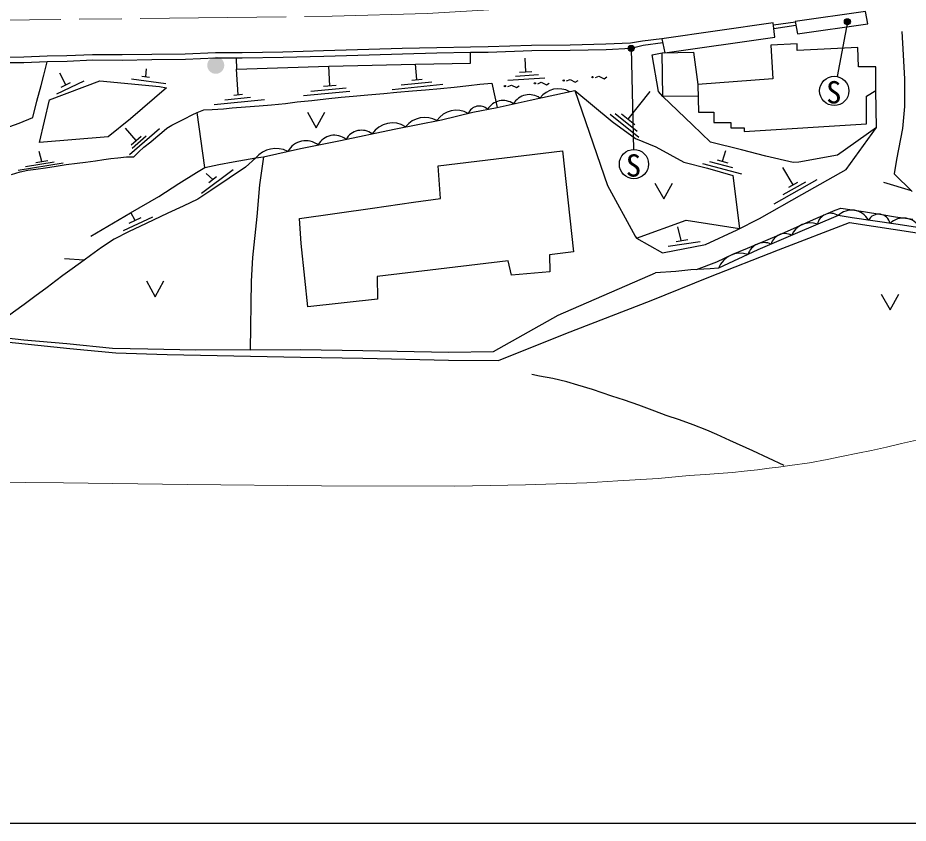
# Model space of a CAD drawing. Units: millimetres at full size, sheet at 1:1000; details may follow other scales. Extents: x 40000 to 680000, y 20000 to 380000.
# Drawn here: x 274200 to 347316, y 205000 to 271157 of the extents above; entities that cross this region are included whole.
import ezdxf
from ezdxf.enums import TextEntityAlignment as Align

# ---------------------------------------------------------------- set-up
doc = ezdxf.new("R2010")
doc.units = ezdxf.units.MM
doc.header["$LTSCALE"] = 1000
doc.linetypes.add('CHAIN', pattern=[18.5, 12, -1.5, 3.5, -1.5])
for name, color, linetype, lineweight in [('M-BGD', 7, 'Continuous', 25), ('M-BGD-EXST', 7, 'Continuous', 25), ('M-BMK', 2, 'CHAIN', 13), ('M-STR-HTXT', 7, 'Continuous', 13), ('M-TTL-BAND', 7, 'Continuous', 25)]:
    doc.layers.add(name, color=color, linetype=linetype, lineweight=lineweight)
doc.styles.add('ＭＳ ゴシック', font='')
doc.styles.get('ＭＳ ゴシック').set_extended_font_data('MS Gothic')

msp = doc.modelspace()

# ---------------------------------------------------------------- hatches: boundary and pattern name
at = {"layer": 'M-BGD'}
msp.add_hatch(color=256, dxfattribs=at).paths.add_polyline_path([(289755, 267255, 1), (291155, 267255, 1)])
at = {"layer": 'M-BGD-EXST'}
for points in [[(342110, 270715, 1), (342549, 270954, 0.41421), (342210, 271054, 0.41421)], [(324348, 268519, 1), (324787, 268758, 0.41421), (324448, 268858, 0.41421)]]:
    msp.add_hatch(color=256, dxfattribs=at).paths.add_polyline_path(points)

# ---------------------------------------------------------------- linework, layer by layer
at = {"layer": 'M-BGD'}
for p, q in [((336248, 270567), (338050, 270835)), ((336286, 270269), (338100, 270539)), ((315911, 266726), (315850, 267836)), ((284707, 266330), (284755, 266959)), ((292293, 264836), (292171, 266926)), ((299826, 265578), (299733, 267197)), ((306978, 266078), (306866, 267361)), ((278151, 265652), (277640, 266621)), ((284387, 266374), (285027, 266285)), ((314447, 266037), (317477, 266219)), ((315079, 266375), (316965, 266489)), ((315401, 266695), (316421, 266756)), ((277400, 264900), (279646, 265985)), ((277769, 265467), (278533, 265837)), ((283537, 266139), (286343, 265749)), ((299297, 265530), (300354, 265625)), ((304947, 265266), (309107, 265694)), ((305670, 265642), (308212, 265904)), ((306556, 266035), (307400, 266122)), ((291937, 264801), (292650, 264872)), ((297668, 264782), (301465, 265122)), ((298274, 265137), (301162, 265396)), ((324320, 262830), (326134, 265097)), ((290328, 264038), (294460, 264448)), ((291210, 264427), (293321, 264637)), ((289568, 258873), (288922, 263381)), ((322836, 263245), (325206, 261359)), ((323249, 263299), (325072, 261849)), ((323769, 263269), (324872, 262392)), ((283927, 261068), (283037, 262085)), ((283373, 259917), (285831, 262075)), ((283522, 260711), (284332, 261424)), ((283604, 260453), (284752, 261460)), ((276174, 259359), (275966, 260181)), ((332072, 259373), (332353, 260254)), ((274242, 258646), (277925, 259233)), ((274819, 258941), (277198, 259320)), ((275683, 259281), (276664, 259437)), ((330426, 259188), (333624, 258343)), ((330999, 259347), (332886, 258848)), ((331633, 259490), (332511, 259257)), ((337878, 257447), (337019, 258867)), ((289298, 256751), (291876, 258686)), ((290206, 257871), (289679, 258359)), ((289889, 257632), (290524, 258109)), ((336311, 255864), (339841, 257873)), ((337061, 256636), (338920, 257694)), ((337509, 257236), (338248, 257657)), ((347585, 256951), (345310, 257621)), ((282867, 253682), (285288, 254802)), ((283358, 254295), (284320, 254740)), ((283839, 254517), (283485, 255161)), ((328665, 252855), (328389, 253984)), ((327607, 252390), (330227, 252791)), ((328257, 252793), (329219, 252940))]:
    msp.add_line(p, q, dxfattribs=at)
for points in [[(338045, 270864), (338217, 269832), (344006, 270661), (343810, 271685)], [(327099, 269419), (327341, 268292), (336373, 269568), (336225, 270754)], [(330037, 265675), (330103, 263414), (331343, 263414), (331343, 262548), (332741, 262548), (332741, 262121), (333844, 262121), (333844, 261808), (343897, 262449), (343897, 264723), (344648, 265175), (344648, 267140), (343235, 267140), (343178, 268730), (338187, 268462), (338187, 269016), (336024, 268908), (336202, 266131)], [(276808, 264412), (280933, 265984), (285830, 265520), (286403, 265391), (283466, 262860), (281627, 261387), (275979, 260921)], [(297342, 254675), (303315, 255524), (306681, 256019), (308914, 256320), (308727, 259005), (318940, 260230), (319834, 251942), (317857, 251676), (317897, 250297), (314731, 250020), (314474, 251186), (303709, 249894), (303748, 248034), (298009, 247407), (297771, 249781), (297481, 252610)]]:
    msp.add_lwpolyline(points, close=True, dxfattribs=at)
for points in [[(346782, 270039), (346903, 268108), (347012, 266112), (347024, 263863), (346844, 262067), (346369, 259527), (346165, 258333), (347639, 256899)], [(327099, 269419), (325488, 269224), (324505, 269086), (322494, 268986), (319564, 268922), (316395, 268883), (312818, 268769), (311379, 268743), (308608, 268692), (305770, 268628), (303036, 268551), (299306, 268436), (295976, 268347), (292624, 268283), (290437, 268283), (287956, 268181), (285201, 268142), (282768, 268104), (280347, 268117), (278235, 268024), (276602, 267993), (274695, 267917), (272694, 267901)], [(327167, 269103), (325562, 268868), (324567, 268638), (322510, 268536), (319572, 268472), (316405, 268434), (312829, 268319), (311387, 268293), (308618, 268242), (305782, 268178), (303049, 268101), (299319, 267986), (295986, 267897), (292628, 267833), (290446, 267833), (287968, 267731), (285208, 267693), (282771, 267654), (280356, 267667), (278249, 267574), (276615, 267543), (274705, 267467), (272699, 267451)], [(292125, 267833), (292171, 266926), (299733, 267197), (306866, 267361), (311388, 267440), (311387, 268293)], [(327155, 264696), (326815, 265091), (326302, 268120), (327100, 268288)], [(330065, 264717), (327155, 264696), (327100, 268288), (329691, 268332), (330037, 265675)], [(261536, 259631), (263727, 260119), (265807, 260495), (268347, 260857), (270917, 261331), (272865, 261994), (274306, 262493), (275427, 262968), (275772, 264303), (276116, 265588), (276329, 266439), (276615, 267543)], [(321626, 266249), (321922, 266373), (322341, 266157), (322574, 266302)], [(273693, 258273), (274386, 258502), (275016, 258644), (275672, 258735), (276464, 258846), (277353, 258969), (278172, 259107), (279066, 259226), (279763, 259297), (280578, 259412), (281255, 259509), (281826, 259601), (282404, 259655), (283128, 259725), (283715, 259750), (284143, 260159), (284542, 260536), (285126, 260968), (285544, 261331), (286017, 261744), (286440, 262094), (286859, 262337), (287387, 262604), (287883, 262861), (288513, 263183), (288922, 263381), (289478, 263595), (290172, 263622), (291097, 263691), (291795, 263765), (292906, 263832), (294008, 263914), (295041, 264017), (296176, 264128), (297145, 264258), (298343, 264375), (299485, 264492), (300744, 264644), (301742, 264727), (302933, 264823), (304247, 264940), (305313, 265050), (306600, 265153), (307667, 265236), (308905, 265353), (310020, 265463), (311234, 265603), (312151, 265702), (313117, 265791), (313554, 263799)], [(314433, 265511), (314729, 265635), (315148, 265419), (315381, 265564)], [(316896, 265739), (317191, 265862), (317611, 265646), (317844, 265792)], [(319257, 265967), (319552, 266091), (319971, 265875), (320205, 266020)], [(294385, 259740), (297410, 260421), (300705, 261073), (305094, 262019), (308985, 262784), (311574, 263397), (313554, 263799), (316268, 264396), (319935, 265173)], [(319935, 265173), (322633, 257374), (324905, 253230), (325001, 253062), (327153, 251842), (330660, 252530), (333269, 253743), (335114, 254661), (338569, 256635), (342211, 258686), (344710, 262147), (344648, 265175)], [(319935, 265173), (323000, 262632), (324931, 261230), (326606, 260549), (328887, 259292), (330832, 258803), (332914, 258201), (333462, 253840)], [(344710, 262147), (341521, 259878), (338325, 259287), (337866, 259262), (335637, 259802), (333630, 260311), (331075, 260933), (329600, 262374), (327155, 264696)], [(297992, 263412), (298708, 262117), (299424, 263412)], [(293740, 259650), (294385, 259740), (294043, 257432), (293821, 254827), (293474, 251466), (293359, 249537), (293279, 243879), (288826, 243858), (284890, 243940), (281974, 243986), (278214, 244381), (274684, 244666), (271354, 245062)], [(280186, 253207), (283450, 255141), (285778, 256487), (287436, 257556), (288884, 258443), (289568, 258873), (290701, 259120), (291893, 259338), (293740, 259650), (292906, 258892), (291551, 257983), (290040, 256966), (288983, 256248), (287790, 255692), (286522, 255115), (284754, 254248), (283283, 253563), (282104, 252987), (281080, 252295), (280158, 251624), (279643, 251258), (278037, 251350)], [(326521, 257577), (327237, 256282), (327953, 257577)], [(329942, 250470), (331614, 251116), (332928, 251734), (334115, 252237), (335638, 252861), (336902, 253416), (338197, 253988), (339553, 254589), (341316, 255356), (341786, 255507), (343642, 255233), (345146, 254999), (346266, 254810), (347699, 254621)], [(325001, 253062), (329079, 254527), (333462, 253840)], [(360143, 251375), (359854, 252022), (356578, 252490), (353834, 252926), (349350, 253735), (346302, 254204), (342724, 254727), (341566, 254909), (338027, 253418), (334956, 252085), (331741, 250593), (331067, 250537), (329481, 250442), (328233, 250331), (326567, 250218)], [(293312, 243361), (297402, 243268), (302529, 243189), (309565, 243047), (313663, 243015), (319197, 245229), (326218, 247932), (330938, 249851), (336667, 252094), (342494, 254352), (348042, 253484), (353083, 252657), (360143, 251375), (358943, 239189)], [(279643, 251258), (278675, 250541), (277901, 250000), (277320, 249544), (276621, 249013), (275585, 248264), (274717, 247614), (273855, 246971), (273087, 246403), (272287, 245822), (271354, 245062)], [(293279, 243879), (297414, 243918), (302541, 243839), (309574, 243697), (313272, 243743), (318579, 246738), (326567, 250218)], [(284766, 249539), (285482, 248244), (286198, 249539)], [(239590, 248046), (242453, 247765), (245178, 247526), (251212, 246900), (257289, 246296), (265345, 245388), (271362, 244738), (278485, 243995), (282261, 243633), (286479, 243497), (293312, 243361)], [(345108, 248451), (345823, 247156), (346539, 248451)], [(337122, 234388), (334553, 235595), (332682, 236430), (331603, 236915), (330781, 237285), (329665, 237712), (328532, 238130), (327453, 238487), (326509, 238844), (325211, 239331), (324031, 239736), (322993, 240086), (321393, 240620), (320179, 240971), (319275, 241247), (318139, 241525), (317047, 241727), (316423, 241862)]]:
    msp.add_lwpolyline(points, dxfattribs=at)
for centre in [(321395, 266287), (314202, 265549), (316665, 265777), (319025, 266005)]:
    msp.add_circle(centre, 50, dxfattribs=at)
for centre, radius, start, end in [((316203, 263336), 1510, 54.6535, 149.83078), ((318596, 263423), 1903, 60.89039, 143.02816), ((314049, 262874), 1486, 55.19326, 148.94554), ((310220, 261651), 1919, 59.60919, 146.40741), ((312099, 262923), 987, 46.69897, 157.15729), ((304969, 260506), 2014, 57.57686, 146.03252), ((307631, 260955), 2017, 60.60363, 141.64519), ((302429, 260463), 1457, 53.33016, 151.00015), ((297849, 259363), 1688, 52.87245, 150.75865), ((300198, 260011), 1502, 50.44762, 152.31872), ((295398, 258251), 2169, 63.22417, 139.83489), ((342668, 253788), 1572, 28.28351, 134.48851), ((340951, 254001), 1097, 55.88521, 169.81273), ((344893, 254066), 962, 12.4052, 150.94936), ((346915, 253159), 1553, 28.50246, 134.18012), ((339271, 252626), 1680, 69.05772, 156.81284), ((337174, 252283), 1146, 61.19255, 165.73108), ((335487, 251294), 1396, 65.65857, 162.4801), ((333533, 249894), 1923, 71.10986, 158.69034)]:
    msp.add_arc(centre, radius, start, end, dxfattribs=at)
at = {"layer": 'M-BGD-EXST'}
for p, q in [((342329, 270834), (341471, 266328)), ((324567, 268638), (324769, 260339))]:
    msp.add_line(p, q, dxfattribs=at)
for centre, radius in [((342329, 270834), 250), ((324567, 268638), 250), ((341247, 265150), 1200), ((324798, 259140), 1200)]:
    msp.add_circle(centre, radius, dxfattribs=at)
at = {"layer": 'M-BMK'}
msp.add_lwpolyline([(265748, 270866), (300012, 271285), (307827, 271500), (317982, 272117), (331293, 273314), (344478, 274931), (354438, 276565), (363688, 278567), (374961, 281418), (386922, 285040), (388628, 285628), (433493, 301886), (440414, 303643), (445735, 304501), (451760, 304952), (456936, 304827), (459632, 304622), (466156, 303652), (472732, 301927), (478193, 300005), (481268, 298580), (548412, 263314)], dxfattribs=at)
at = {"layer": 'M-STR-HTXT'}
msp.add_lwpolyline([(348249, 236530), (346780, 236186), (345530, 235897), (344296, 235620), (343171, 235400), (341837, 235115), (340664, 234872), (339199, 234613), (337596, 234390), (336659, 234240), (335907, 234154), (334953, 234039), (333858, 233915), (332894, 233808), (331747, 233722), (330672, 233633), (329320, 233549), (326782, 233315), (323476, 233133), (320916, 232968), (315903, 232789), (310098, 232695), (299146, 232723), (288117, 232823), (277954, 232963), (265579, 233072)], dxfattribs=at)
at = {"layer": 'M-TTL-BAND'}
msp.add_line((40000, 205000), (579000, 205000), dxfattribs=at)

# ---------------------------------------------------------------- texts
at = {"layer": 'M-BGD-EXST', "style": 'ＭＳ ゴシック'}
for p in [(341205, 265038), (324756, 259028)]:
    msp.add_text('S', height=1833, dxfattribs=at).set_placement(p, align=Align.MIDDLE_CENTER)

doc.saveas('drawing.dxf')
